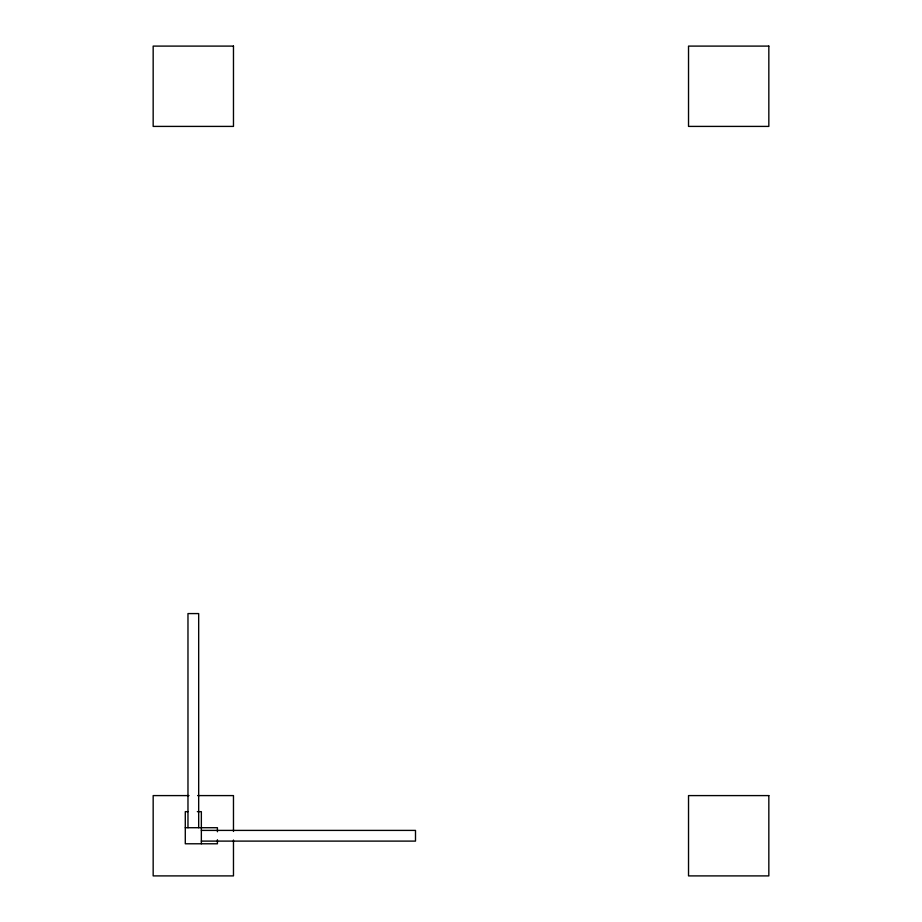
<?xml version="1.0" encoding="UTF-8"?>
<svg xmlns="http://www.w3.org/2000/svg" width="922" height="922" viewBox="0 0 922 922"><rect width="100%" height="100%" fill="white"/><g stroke="black" fill="none" stroke-linecap="round" stroke-linejoin="round"><path stroke-width="1.38" d="M189.022 795.594L153.167 795.594L153.167 875.9L233.473 875.9L233.473 840.046M197.619 795.594L233.473 795.594L233.473 831.448M187.973 811.66L185.287 811.66L185.287 843.78L217.419 843.78L217.419 839.769M197.343 811.66L201.353 811.66L201.353 843.78M185.287 827.714L217.419 827.714L217.419 831.736M201.353 830.399L415.499 830.399L415.499 841.106L201.353 841.106M198.679 827.714L198.679 613.579L187.973 613.579L187.973 827.714M233.473 46.1L153.167 46.1L153.167 126.406L233.473 126.406L233.473 46.1M768.833 46.1L688.527 46.1L688.527 126.406L768.833 126.406L768.833 46.1M768.833 795.594L688.527 795.594L688.527 875.9L768.833 875.9L768.833 795.594"/></g></svg>
